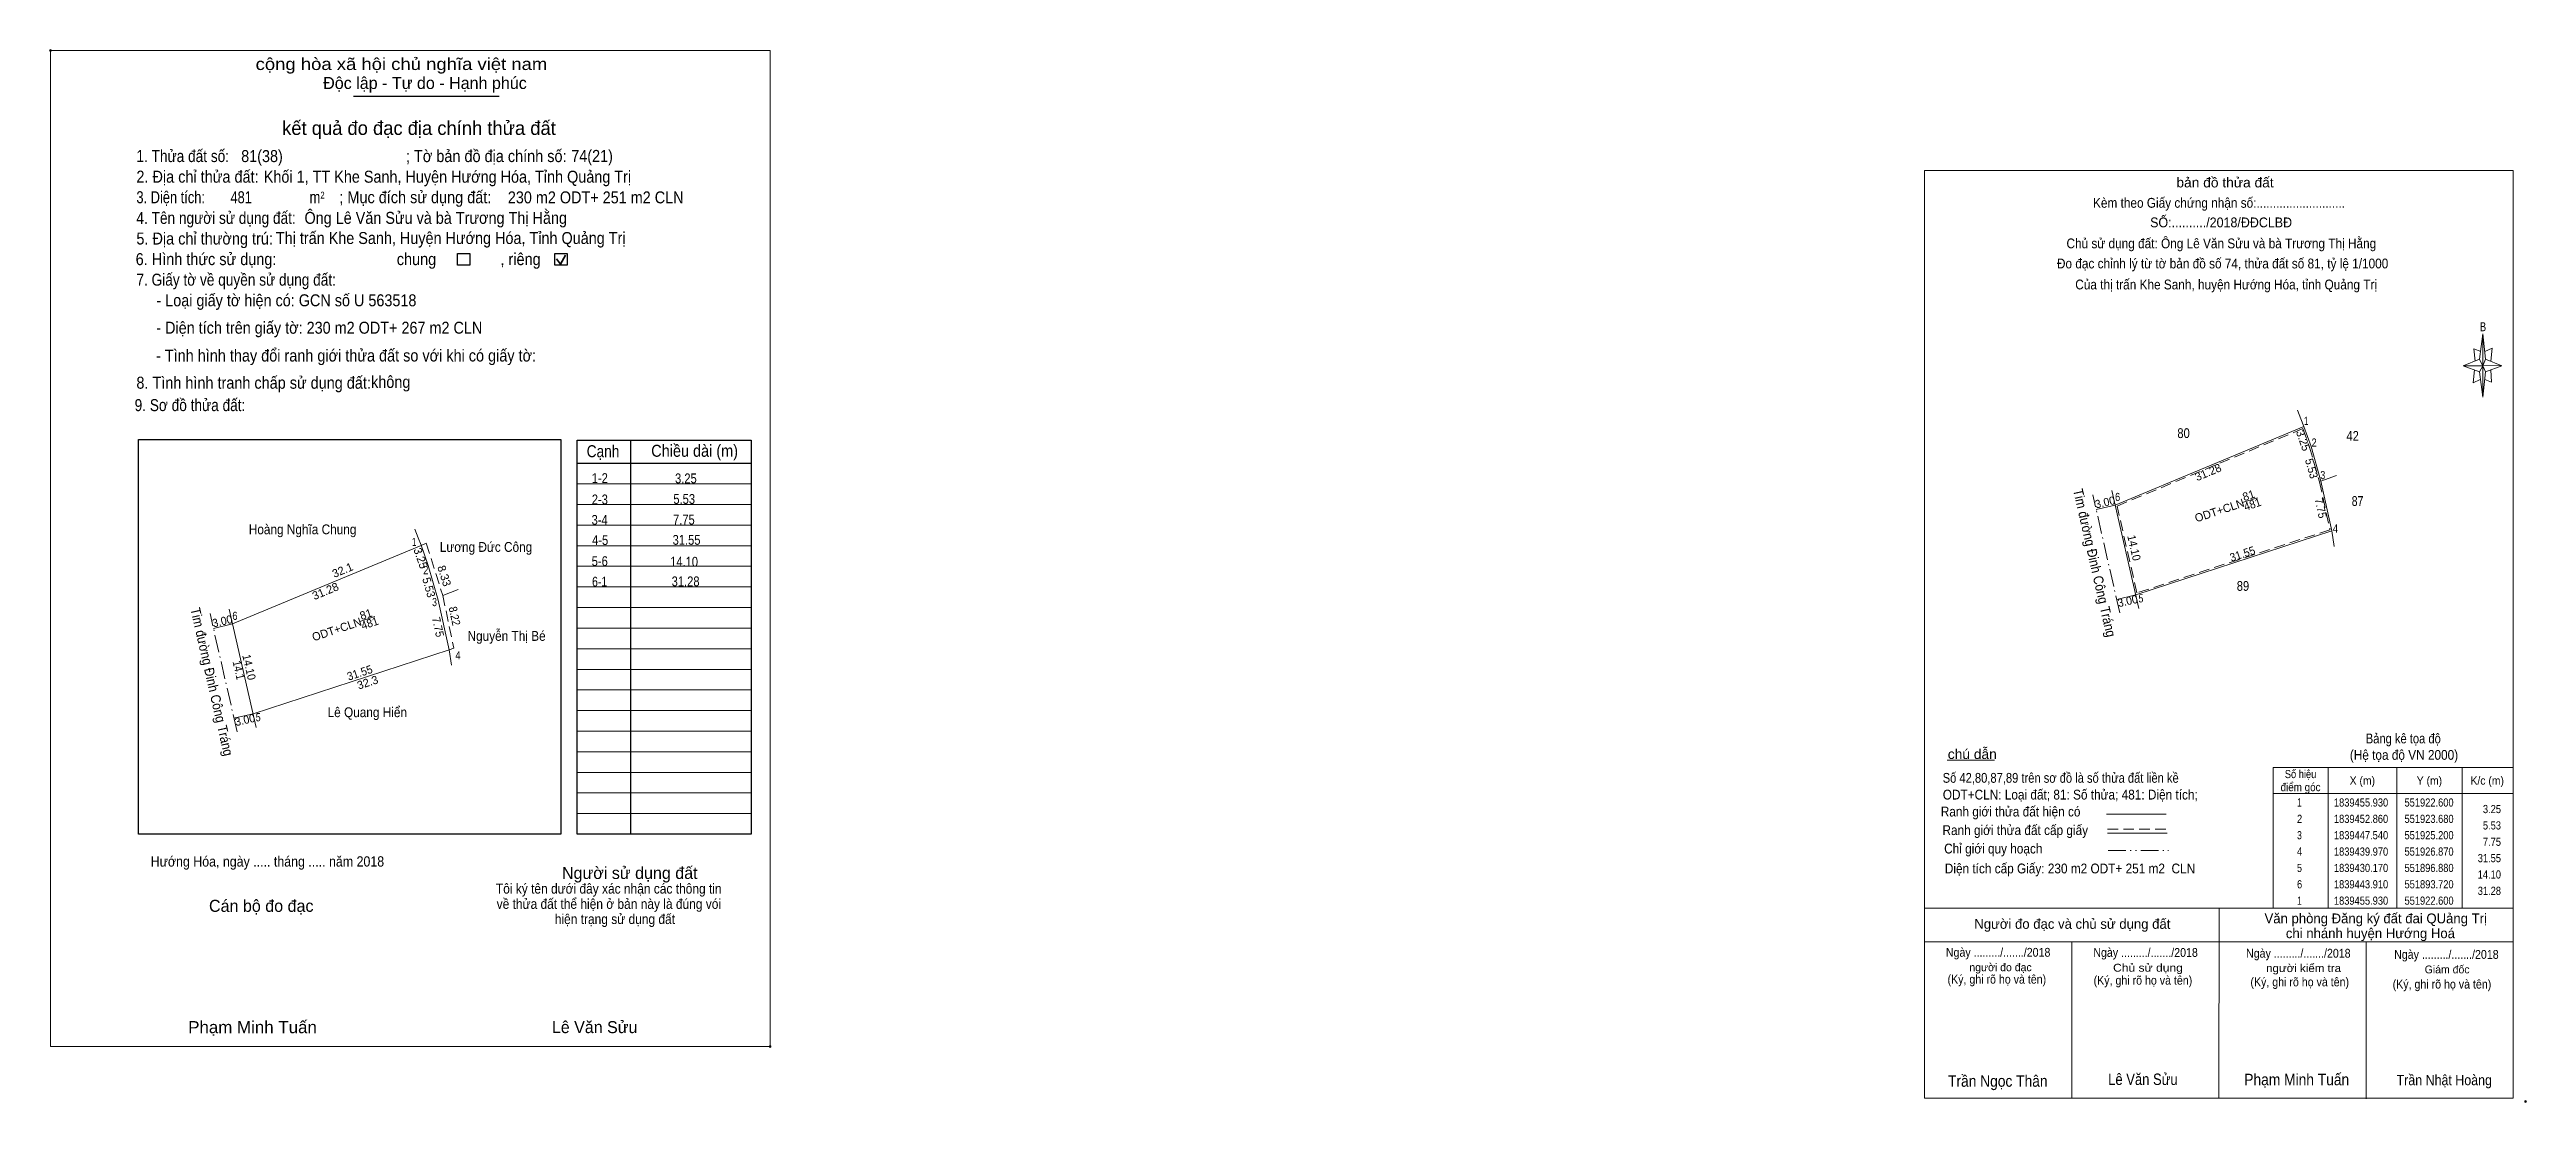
# Model space of a CAD drawing. Header units: metres. Extents: x 551578 to 551957, y 1839353 to 1839514.
import ezdxf
from ezdxf.enums import TextEntityAlignment as Align

# ---------------------------------------------------------------- set-up
doc = ezdxf.new("R2010")
doc.units = ezdxf.units.M
doc.header["$LTSCALE"] = 0.54
doc.header["$PDMODE"] = 32
doc.header["$PDSIZE"] = 0.27
for name, pattern in [('DASH_DOUBLE_DOT', [9.2, 5, -1.2, 0.3, -1.2, 0.3, -1.2]), ('DOT_DASHED', [7.7, 5, -1.2, 0.3, -1.2]), ('MEDIUM_DASHED', [4.5, 3, -1.5])]:
    doc.linetypes.add(name, pattern=pattern)
for name, color, linetype, lineweight in [('1', 7, 'MEDIUM_DASHED', 13), ('17', 7, 'Continuous', 13), ('2', 7, 'Continuous', 13), ('5', 7, 'Continuous', 13), ('6', 7, 'Continuous', 13), ('63', 7, 'Continuous', 13), ('7', 7, 'Continuous', 13)]:
    doc.layers.add(name, color=color, linetype=linetype, lineweight=lineweight)
doc.layers.add('4', color=7, linetype='Continuous')

msp = doc.modelspace()

# ---------------------------------------------------------------- linework, layer by layer
at = {"layer": '1'}
msp.add_lwpolyline([(551922.45, 1839455.6), (551923.44, 1839452.78), (551924.96, 1839447.48), (551926.58, 1839440.14), (551897.06, 1839430.49), (551894.01, 1839443.76)], close=True, dxfattribs=at)
at = {"layer": '17'}
for p, q in [((551868.02, 1839404.91), (551875.26, 1839404.91)), ((551909.59, 1839353.21), (551909.61, 1839382.31)), ((551887.09, 1839353.23), (551887.11, 1839377.14)), ((551932.09, 1839353.19), (551932.11, 1839377.1))]:
    msp.add_line(p, q, dxfattribs=at)
at = {"layer": '2'}
for p, q in [((551922.14, 1839457.07), (551921.6, 1839458.41)), ((551893.72, 1839443.91), (551922.6, 1839455.93)), ((551922.6, 1839455.94), (551922.14, 1839457.07)), ((551927.55, 1839448.44), (551925.2, 1839447.54)), ((551893.2, 1839446.16), (551897.35, 1839428.11)), ((551913.22, 1839444.28), (551915.5, 1839445.03)), ((551634.23, 1839438.9), (551633.69, 1839440.24)), ((551926.87, 1839439.97), (551896.88, 1839430.17)), ((551926.87, 1839439.97), (551927.2, 1839437.6)), ((551634.69, 1839437.77), (551634.23, 1839438.9)), ((551605.29, 1839427.99), (551609.44, 1839409.94)), ((551640.33, 1839431), (551637.98, 1839430.1)), ((551625.31, 1839426.11), (551627.59, 1839426.86)), ((551638.96, 1839421.79), (551608.97, 1839412)), ((551639.67, 1839422.03), (551638.96, 1839421.8)), ((551638.96, 1839421.8), (551639.29, 1839419.43))]:
    msp.add_line(p, q, dxfattribs=at)
at = {"layer": '2', "linetype": 'DOT_DASHED'}
for p, q in [((551894.43, 1839427.42), (551890.31, 1839445.49)), ((551606.52, 1839409.25), (551602.4, 1839427.32))]:
    msp.add_line(p, q, dxfattribs=at)
at = {"layer": '2'}
for points in [[(551922.6, 1839455.93), (551923.68, 1839452.86), (551925.2, 1839447.54), (551926.87, 1839439.97)], [(551605.81, 1839425.74), (551634.69, 1839437.75), (551635.45, 1839438.07)], [(551634.69, 1839437.76), (551635.77, 1839434.69), (551637.29, 1839429.37), (551638.96, 1839421.8)]]:
    msp.add_lwpolyline(points, dxfattribs=at)
at = {"layer": '5'}
for p, q in [((551864.59, 1839353.25), (551864.59, 1839495.05)), ((551949.46, 1839466.19), (551949.96, 1839470.09)), ((551950.36, 1839466.19), (551952.86, 1839465.19)), ((551949.46, 1839464.29), (551946.96, 1839465.19)), ((551950.36, 1839464.29), (551949.96, 1839460.39)), ((551951.26, 1839462.69), (551950.26, 1839463.09)), ((551951.16, 1839464.59), (551951.26, 1839462.69))]:
    msp.add_line(p, q, dxfattribs=at)
for points in [[(551864.59, 1839495.05), (551954.59, 1839495.05), (551954.59, 1839353.25)], [(551949.96, 1839465.19), (551949.46, 1839466.19), (551946.96, 1839465.19)], [(551949.66, 1839467.39), (551948.56, 1839467.79), (551948.76, 1839465.89)], [(551950.26, 1839467.39), (551951.36, 1839467.89), (551951.16, 1839465.89)], [(551948.66, 1839464.59), (551948.46, 1839462.59), (551949.56, 1839463.09)], [(551949.96, 1839465.19), (551950.36, 1839464.29), (551952.86, 1839465.19)]]:
    msp.add_lwpolyline(points, dxfattribs=at)
for points in [[(551949.96, 1839470.09), (551950.36, 1839466.19), (551949.96, 1839465.19)], [(551949.96, 1839465.19), (551946.96, 1839465.19), (551949.46, 1839466.19), (551950.36, 1839464.29), (551952.86, 1839465.19), (551949.96, 1839465.29)], [(551949.96, 1839465.19), (551949.96, 1839460.39), (551949.46, 1839464.29)]]:
    msp.add_lwpolyline(points, close=True, dxfattribs=at)
at = {"layer": '6'}
for p, q in [((551892.41, 1839396.69), (551901.55, 1839396.69)), ((551892.55, 1839393.76), (551901.69, 1839393.76)), ((551864.59, 1839382.31), (551954.59, 1839382.31)), ((551864.59, 1839377.15), (551954.59, 1839377.15)), ((551954.59, 1839353.25), (551864.59, 1839353.25))]:
    msp.add_line(p, q, dxfattribs=at)
at = {"layer": '6', "linetype": 'MEDIUM_DASHED'}
msp.add_line((551892.55, 1839394.38), (551901.75, 1839394.38), dxfattribs=at)
at = {"layer": '6'}
msp.add_point((551956.49, 1839352.75), dxfattribs=at)
at = {"layer": '63'}
for p, q in [((551890.82, 1839443.24), (551893.72, 1839443.91)), ((551893.96, 1839429.5), (551896.88, 1839430.17)), ((551602.91, 1839425.07), (551605.81, 1839425.74)), ((551606.05, 1839411.33), (551608.97, 1839412)), ((551926.29, 1839403.81), (551926.29, 1839382.31)), ((551936.79, 1839403.81), (551936.79, 1839382.31)), ((551946.79, 1839403.81), (551946.79, 1839382.31)), ((551917.89, 1839399.81), (551954.59, 1839399.81))]:
    msp.add_line(p, q, dxfattribs=at)
at = {"layer": '63', "linetype": 'DASH_DOUBLE_DOT'}
msp.add_line((551892.68, 1839391.13), (551901.88, 1839391.13), dxfattribs=at)
at = {"layer": '63', "linetype": 'MEDIUM_DASHED'}
msp.add_lwpolyline([(551635.45, 1839438.07), (551637.98, 1839430.1), (551639.67, 1839422.03)], dxfattribs=at)
at = {"layer": '63'}
msp.add_lwpolyline([(551917.89, 1839403.81), (551954.59, 1839403.81), (551954.59, 1839382.31), (551917.89, 1839382.31)], close=True, dxfattribs=at)
at = {"layer": '7', "lineweight": 25}
for p, q in [((551624.33, 1839506.41), (551646.59, 1839506.41)), ((551666.69, 1839453.81), (551666.69, 1839393.61)), ((551658.55, 1839450.3), (551685.16, 1839450.3))]:
    msp.add_line(p, q, dxfattribs=at)
at = {"layer": '7', "lineweight": 35}
for p, q in [((551655.37, 1839481.53), (551656, 1839480.71)), ((551656, 1839480.71), (551656.76, 1839482.08))]:
    msp.add_line(p, q, dxfattribs=at)
at = {"layer": '7'}
for p, q in [((551658.55, 1839447.15), (551685.16, 1839447.15)), ((551658.55, 1839444), (551685.16, 1839444)), ((551658.55, 1839440.85), (551685.16, 1839440.85)), ((551658.55, 1839437.7), (551685.16, 1839437.7)), ((551658.55, 1839434.55), (551685.16, 1839434.55)), ((551658.55, 1839431.4), (551685.16, 1839431.4)), ((551658.55, 1839428.25), (551685.16, 1839428.25)), ((551658.55, 1839425.1), (551685.16, 1839425.1)), ((551658.55, 1839421.95), (551685.16, 1839421.95)), ((551658.55, 1839418.8), (551685.16, 1839418.8)), ((551658.55, 1839415.65), (551685.16, 1839415.65)), ((551658.55, 1839412.51), (551685.16, 1839412.51)), ((551658.55, 1839409.36), (551685.16, 1839409.36)), ((551658.55, 1839406.21), (551685.16, 1839406.21)), ((551658.55, 1839403.06), (551685.16, 1839403.06)), ((551658.55, 1839399.91), (551685.16, 1839399.91)), ((551658.55, 1839396.76), (551685.16, 1839396.76))]:
    msp.add_line(p, q, dxfattribs=at)
msp.add_lwpolyline([(551577.98, 1839513.39), (551688.03, 1839513.39), (551688.03, 1839361.17), (551577.98, 1839361.17)], close=True, dxfattribs=at)
at = {"layer": '7', "lineweight": 25}
for points in [[(551640.25, 1839482.34), (551642.14, 1839482.34), (551642.14, 1839480.58), (551640.25, 1839480.58)], [(551655.12, 1839482.34), (551657.01, 1839482.34), (551657.01, 1839480.58), (551655.12, 1839480.58)], [(551591.47, 1839453.92), (551656.03, 1839453.92), (551656.03, 1839393.61), (551591.47, 1839393.61)], [(551658.55, 1839453.81), (551685.16, 1839453.81), (551685.16, 1839393.61), (551658.55, 1839393.61)]]:
    msp.add_lwpolyline(points, close=True, dxfattribs=at)
at = {"layer": '7'}
for p in [(551577.98, 1839513.39), (551688.03, 1839361.17)]:
    msp.add_point(p, dxfattribs=at)

# ---------------------------------------------------------------- texts
at = {"layer": '1'}
for s, height, width, p in [('Hướng Hóa, ngày ..... tháng ..... năm 2018', 1.575, 0.9, (551593.31, 1839388.66)), ('Phạm Minh Tuấn', 1.84, 1.05, (551599.05, 1839363.2))]:
    msp.add_text(s, height=height, dxfattribs=dict(at, width=width)).set_placement(p)
msp.add_text('Lê Văn Sửu', height=1.83, dxfattribs=at).set_placement((551654.67, 1839363.21))
at = {"layer": '2'}
for s, width, p in [('80', 0.85, (551904.19, 1839454.15)), ('42', 0.85, (551930.045, 1839453.73)), ('87', 0.8, (551930.795, 1839443.78)), ('Hoàng Nghĩa Chung', 0.9, (551616.545, 1839439.45)), ('Lương Đức Công', 0.9, (551644.595, 1839436.76)), ('89', 0.85, (551913.27, 1839430.8)), ('Nguyễn Thị Bé', 0.9, (551647.74, 1839423.16)), ('Lê Quang Hiển', 0.9, (551626.44, 1839411.5))]:
    msp.add_text(s, height=1.5, dxfattribs=dict(at, width=width)).set_placement(p, align=Align.CENTER)
for s, height, rotation, width, p in [('Tim đường Đinh Công Tráng', 1.5, 282.844, 0.9, (551889.8526, 1839434.9167)), ('481', 1.25, 18.401, 0.95, (551914.9127, 1839443.4334)), ('Tim đường Đinh Công Tráng', 1.5, 282.844, 0.9, (551601.9426, 1839416.7467)), ('481', 1.25, 18.401, 0.95, (551627.0027, 1839425.2634))]:
    msp.add_text(s, height=height, rotation=rotation, dxfattribs=dict(at, width=width)).set_placement(p, align=Align.CENTER)
for p in [(551914.0354, 1839443.8768), (551626.1254, 1839425.7068)]:
    msp.add_text('ODT+CLN ', height=1.25, rotation=18.401, dxfattribs=at).set_placement(p, align=Align.RIGHT)
for p in [(551914.3377, 1839444.7953), (551626.4277, 1839426.6253)]:
    msp.add_text('81', height=1.25, rotation=18.401, dxfattribs=at).set_placement(p, align=Align.CENTER)
at = {"layer": '4', "width": 0.8}
msp.add_text('481', height=1.83, dxfattribs=at).set_placement((551605.52, 1839490.04))
at = {"layer": '5'}
for s, height, width, p in [('bản đồ thửa đất', 1.5, 1.05, (551910.53, 1839492.46)), ('Kèm theo Giấy chứng nhận số:...........................', 1.5, 0.9, (551909.61, 1839489.35)), ('SỐ:........../2018/ĐĐCLBĐ', 1.5, 0.95, (551909.93, 1839486.36)), ('Chủ sử dụng đất: Ông Lê Văn Sửu và bà Trương Thị Hằng', 1.5, 0.9, (551909.965, 1839483.15)), ('Đo đạc chỉnh lý từ tờ bản đồ số 74, thửa đất số 81, tỷ lệ 1/1000 ', 1.5, 0.9, (551910.41, 1839480.08)), ('Của thị trấn Khe Sanh, huyện Hướng Hóa, tỉnh Quảng Trị', 1.5, 0.9, (551910.7, 1839476.87)), ('B', 1.378, 0.75, (551949.99, 1839470.48))]:
    msp.add_text(s, height=height, dxfattribs=dict(at, width=width)).set_placement(p, align=Align.CENTER)
at = {"layer": '6'}
for s, height, width, p in [('Ông Lê Văn Sửu và bà Trương Thị Hằng', 1.83, 0.9, (551616.83, 1839486.89)), ('230 m2 ODT+ 251 m2 CLN', 1.83, 0.9, (551647.93, 1839490.02)), ('Số 42,80,87,89 trên sơ đồ là số thửa đất liền kề', 1.5, 0.85, (551867.35, 1839401.47)), ('ODT+CLN: Loại đất; 81: Số thửa; 481: Diện tích;', 1.5, 0.9, (551867.37, 1839398.91)), ('Diện tích cấp Giấy: 230 m2 ODT+ 251 m2  CLN', 1.5, 0.9, (551867.68, 1839387.62))]:
    msp.add_text(s, height=height, dxfattribs=dict(at, width=width)).set_placement(p)
for s, height, width, p in [('Bảng kê tọa độ', 1.5, 0.85, (551937.79, 1839407.49)), ('chú dẫn', 1.5, 1.05, (551871.88, 1839405.1)), ('(Hệ tọa độ VN 2000)', 1.5, 0.9, (551937.895, 1839404.98)), ('Ranh giới thửa đất hiện có ', 1.5, 0.9, (551877.99, 1839396.32)), ('Ranh giới thửa đất cấp giấy', 1.5, 0.9, (551878.45, 1839393.48)), ('Chỉ giới quy hoạch', 1.5, 0.9, (551875.09, 1839390.66)), ('Ngày ........./......./2018', 1.35, 0.9, (551875.83, 1839374.88)), ('Ngày ........./......./2018', 1.35, 0.9, (551898.38, 1839374.86)), ('Ngày ........./......./2018', 1.35, 0.9, (551921.74, 1839374.74)), ('Ngày ........./......./2018', 1.35, 0.9, (551944.38, 1839374.56)), ('(Ký, ghi rõ họ và tên)', 1.35, 0.9, (551875.635, 1839370.77)), ('(Ký, ghi rõ họ và tên)', 1.35, 0.9, (551897.975, 1839370.61)), ('Chủ sử dụng', 1.2, 1.15, (551898.74, 1839372.6)), ('(Ký, ghi rõ họ và tên)', 1.35, 0.9, (551921.955, 1839370.36)), ('người kiểm tra', 1.2, 1.1, (551922.54, 1839372.54)), ('(Ký, ghi rõ họ và tên)', 1.35, 0.9, (551943.705, 1839370.02)), ('Trần Ngọc Thân', 1.75, 0.9, (551875.78, 1839355.01)), ('Lê Văn Sửu', 1.75, 0.85, (551897.97, 1839355.28)), ('Phạm Minh Tuấn', 1.75, 0.9, (551921.495, 1839355.24)), ('Trần Nhật Hoàng', 1.58, 0.9, (551944.055, 1839355.25))]:
    msp.add_text(s, height=height, dxfattribs=dict(at, width=width)).set_placement(p, align=Align.CENTER)
for s, height, p in [('Người đo đạc và chủ sử dụng đất', 1.5, (551887.18, 1839379.15)), (' Văn phòng Đăng ký đất đai QUảng Trị', 1.5, (551933.295, 1839379.99)), ('chi nhánh huyện Hướng Hoá', 1.5, (551932.76, 1839377.72)), ('người đo đạc', 1.2, (551876.195, 1839372.67)), ('Giám đốc', 1.2, (551944.495, 1839372.34))]:
    msp.add_text(s, height=height, dxfattribs=at).set_placement(p, align=Align.CENTER)
at = {"layer": '63'}
for s, rotation, p in [('3.25', 289.381, (551921.8904, 1839453.5724)), ('31.28', 22.597, (551908.1848, 1839448.3486)), ('3.25', 289.381, (551634.0121, 1839435.5874)), ('31.28', 22.597, (551620.2749, 1839430.1786)), ('32.1', 22.58, (551622.895, 1839433.3917)), ('8.33', 287.612, (551637.618, 1839432.9041)), ('32.3', 18.079, (551626.676, 1839416.2116))]:
    msp.add_text(s, height=1.25, rotation=rotation, dxfattribs=at).set_placement(p, align=Align.CENTER)
for s, width, p in [(' 1', 0.75, (551923.3, 1839456.16)), (' 2', 0.85, (551924.55, 1839452.84)), (' 3', 0.8, (551925.85, 1839447.87)), (' 6', 0.85, (551894.5, 1839444.53)), (' 4', 0.85, (551927.81, 1839439.71)), (' 1', 0.75, (551633.96, 1839437.65)), (' 2', 0.85, (551635.78, 1839433.35)), (' 3', 0.8, (551637.09, 1839428.46)), (' 5', 0.8, (551898.04, 1839429.03)), (' 6', 0.85, (551606.59, 1839426.36)), (' 4', 0.85, (551640.69, 1839420.31)), (' 5', 0.8, (551610.13, 1839410.86)), ('3.25', 0.85, (551952.73, 1839396.83)), ('5.53', 0.85, (551952.73, 1839394.33)), ('31.55', 0.85, (551952.73, 1839389.33)), ('7.75', 0.85, (551952.73, 1839391.83)), ('14.10', 0.85, (551952.73, 1839386.83)), ('31.28', 0.85, (551952.73, 1839384.33))]:
    msp.add_text(s, height=1.25, dxfattribs=dict(at, width=width)).set_placement(p, align=Align.RIGHT)
for s, rotation, width, p in [('5.53', 285.945, 0.95, (551923.1652, 1839449.3317)), ('3.00', 13.009, 0.95, (551892.3193, 1839443.7287)), ('7.75', 282.441, 0.95, (551924.5577, 1839443.3046)), ('14.10', 282.952, 0.95, (551896.0193, 1839437.2401)), ('31.55', 18.096, 0.95, (551913.3859, 1839435.8595)), ('5.53', 285.945, 0.95, (551635.2552, 1839431.1617)), ('8.22', 281.828, 0.9, (551639.1793, 1839426.8231)), ('3.00', 12.923, 0.95, (551895.7752, 1839428.6354)), ('3.00', 13.009, 0.95, (551604.4093, 1839425.5587)), ('7.75', 282.441, 0.95, (551636.6466, 1839425.1396)), ('14.10', 282.952, 0.95, (551607.7593, 1839419.0001)), ('14.1', 282.948, 0.9, (551606.1568, 1839418.545)), ('31.55', 18.096, 0.95, (551625.4759, 1839417.6895)), ('3.00', 12.923, 0.95, (551607.8652, 1839410.4654))]:
    msp.add_text(s, height=1.25, rotation=rotation, dxfattribs=dict(at, width=width)).set_placement(p, align=Align.CENTER)
for s, height, width, p in [('1-2', 1.5, 0.85, (551661.995, 1839447.28)), ('3.25', 1.5, 0.85, (551675.16, 1839447.24)), ('2-3', 1.5, 0.85, (551662, 1839444.02)), ('5.53', 1.5, 0.85, (551674.9, 1839444.09)), ('3-4', 1.5, 0.85, (551661.97, 1839440.9)), ('4-5', 1.5, 0.85, (551662.05, 1839437.81)), ('31.55', 1.5, 0.85, (551675.26, 1839437.84)), ('7.75', 1.5, 0.85, (551674.85, 1839440.93)), ('5-6', 1.5, 0.85, (551661.985, 1839434.59)), ('14.10', 1.5, 0.85, (551674.88, 1839434.5)), ('6-1', 1.5, 0.8, (551661.965, 1839431.46)), ('31.28', 1.5, 0.85, (551675.115, 1839431.5)), ('điểm góc', 1.25, 0.9, (551922.08, 1839400.18)), ('Số hiệu', 1.25, 0.85, (551922.08, 1839402.18)), ('X (m)', 1.25, 0.95, (551931.53, 1839401.18)), ('Y (m)', 1.25, 0.95, (551941.785, 1839401.18)), ('K/c (m)', 1.25, 0.95, (551950.625, 1839401.18)), (' 1', 1.25, 0.75, (551921.73, 1839397.83)), ('1839455.930', 1.25, 0.85, (551931.33, 1839397.83)), ('551922.600', 1.25, 0.85, (551941.73, 1839397.83)), (' 3', 1.25, 0.8, (551921.725, 1839392.83)), (' 2', 1.25, 0.85, (551921.735, 1839395.33)), ('1839452.860', 1.25, 0.85, (551931.33, 1839395.33)), ('1839447.540', 1.25, 0.85, (551931.33, 1839392.83)), ('551923.680', 1.25, 0.85, (551941.73, 1839395.33)), ('551925.200', 1.25, 0.85, (551941.73, 1839392.83)), (' 4', 1.25, 0.85, (551921.73, 1839390.33)), ('1839439.970', 1.25, 0.85, (551931.33, 1839390.33)), ('551926.870', 1.25, 0.85, (551941.73, 1839390.33)), (' 5', 1.25, 0.8, (551921.735, 1839387.83)), (' 6', 1.25, 0.85, (551921.735, 1839385.33)), ('1839430.170', 1.25, 0.85, (551931.33, 1839387.83)), ('1839443.910', 1.25, 0.85, (551931.33, 1839385.33)), ('551896.880', 1.25, 0.85, (551941.73, 1839387.83)), ('551893.720', 1.25, 0.85, (551941.73, 1839385.33)), (' 1', 1.25, 0.75, (551921.73, 1839382.83)), ('1839455.930', 1.25, 0.85, (551931.33, 1839382.83)), ('551922.600', 1.25, 0.85, (551941.73, 1839382.83))]:
    msp.add_text(s, height=height, dxfattribs=dict(at, width=width)).set_placement(p, align=Align.CENTER)
at = {"layer": '7'}
for s, height, width, p in [('cộng hòa xã hội chủ nghĩa việt nam', 1.837, 1.15, (551609.36, 1839510.4)), ('1. Thửa đất số:', 1.837, 0.85, (551591.13, 1839496.33)), ('81(38)', 1.83, 0.9, (551607.15, 1839496.33)), ('; Tờ bản đồ địa chính số:', 1.837, 0.9, (551632.35, 1839496.33)), ('74(21)', 1.83, 0.9, (551657.63, 1839496.36)), ('2. Địa chỉ thửa đất:', 1.837, 0.9, (551591.13, 1839493.18)), ('Khối 1, TT Khe Sanh, Huyện Hướng Hóa, Tỉnh Quảng Trị', 1.83, 0.9, (551610.61, 1839493.18)), ('; Mục đích sử dụng đất:', 1.837, 0.9, (551622.17, 1839490.04)), ('4. Tên người sử dụng đất:', 1.837, 0.85, (551591.13, 1839486.88)), ('3. Diện tích:', 1.837, 0.8, (551591.13, 1839490.04)), ('m', 1.837, 0.8, (551617.61, 1839490.04)), ('2', 1.05, 0.8, (551619.27, 1839490.76)), ('5. Địa chỉ thường trú:', 1.837, 0.9, (551591.13, 1839483.73)), ('Thị trấn Khe Sanh, Huyện Hướng Hóa, Tỉnh Quảng Trị', 1.83, 0.9, (551612.45, 1839483.81)), ('6. Hình thức sử dụng:', 1.837, 0.9, (551591.02, 1839480.58)), ('chung                , riêng', 1.837, 0.9, (551630.95, 1839480.58)), ('7. Giấy tờ về quyền sử dụng đất:', 1.837, 0.85, (551591.13, 1839477.44)), ('     - Loại giấy tờ hiện có: GCN số U 563518', 1.83, 0.9, (551591.13, 1839474.29)), ('- Diện tích trên giấy tờ: 230 m2 ODT+ 267 m2 CLN', 1.83, 0.9, (551594.17, 1839470.1)), ('     - Tình hình thay đổi ranh giới thửa đất so với khi có giấy tờ:', 1.835, 0.9, (551591.06, 1839465.85)), ('8. Tình hình tranh chấp sử dụng đất: ', 1.835, 0.9, (551591.13, 1839461.69)), ('không', 1.837, 0.9, (551627.01, 1839461.82)), ('9. Sơ đồ thửa đất:', 1.837, 0.85, (551590.86, 1839458.27)), ('Cạnh', 1.837, 0.85, (551659.99, 1839451.22)), ('Chiều dài (m)', 1.837, 0.9, (551669.86, 1839451.29))]:
    msp.add_text(s, height=height, dxfattribs=dict(at, width=width)).set_placement(p)
for s, p in [('Độc lập - Tự do - Hạnh phúc', (551619.69, 1839507.5)), ('Người sử dụng đất', (551656.21, 1839386.77)), ('Cán bộ đo đạc', (551602.23, 1839381.74))]:
    msp.add_text(s, height=1.837, dxfattribs=at).set_placement(p)
for s, height, p in [('kết quả đo đạc địa chính thửa đất', 2.1, (551634.34, 1839500.48)), ('.', 0.5249, (551688.0167, 1839360.91))]:
    msp.add_text(s, height=height, dxfattribs=at).set_placement(p, align=Align.CENTER)
at = {"layer": '7', "width": 0.9}
for s, p in [('Tôi ký tên dưới đây xác nhận các thông tin', (551663.36, 1839384.53)), ('về thửa đất thể hiện ở bản này là đúng vói', (551663.38, 1839382.2)), ('hiện trạng sử dụng đất', (551664.305, 1839379.88))]:
    msp.add_text(s, height=1.518, dxfattribs=at).set_placement(p, align=Align.CENTER)

doc.saveas('drawing.dxf')
